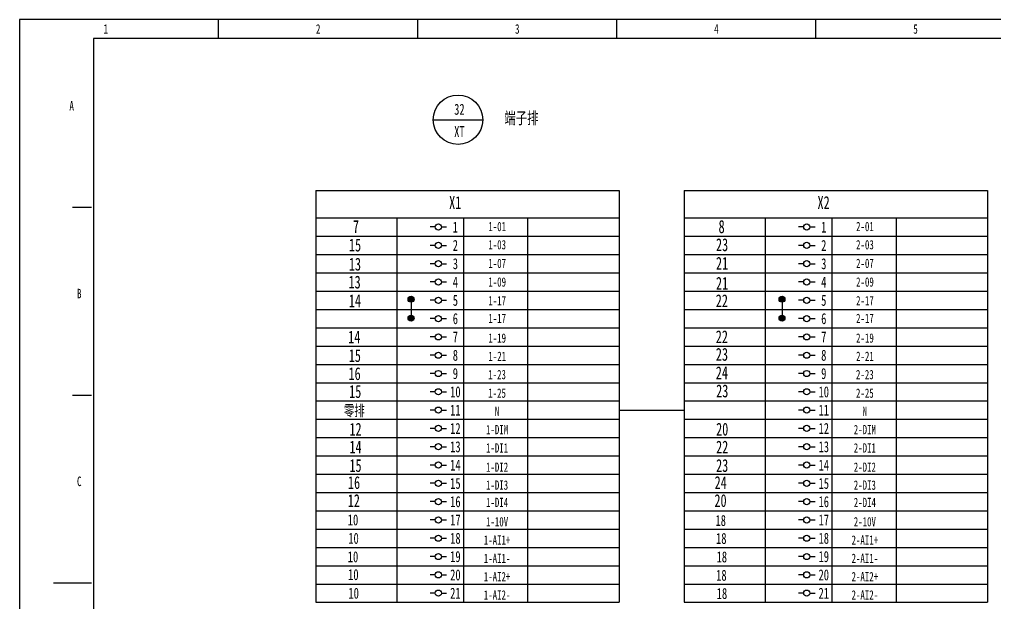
# Model space of a CAD drawing. Header units: millimetres. Extents: x 401220 to 2750366, y -101310 to 943175.
# Drawn here: x 1248910 to 1286801, y 463988 to 486641 of the extents above; entities that cross this region are included whole.
import ezdxf
from ezdxf.enums import TextEntityAlignment as Align

# ---------------------------------------------------------------- set-up
doc = ezdxf.new("R2010")
doc.units = ezdxf.units.MM
doc.styles.add('IDQSTYLE', font='NSimSun.ttf', dxfattribs={"width": 0.7})

msp = doc.modelspace()

# ---------------------------------------------------------------- hatches: boundary and pattern name
h = msp.add_hatch(color=256)
h.dxf.hatch_style = 1
h.paths.add_polyline_path([(1264241.59733, 475770.69285, 1), (1264010.63049, 475770.69285, 1)])
h = msp.add_hatch(color=256)
h.dxf.hatch_style = 1
h.paths.add_polyline_path([(1278658.59017, 475770.69285, 1), (1278427.62332, 475770.69285, 1)])
h = msp.add_hatch(color=256)
h.dxf.hatch_style = 1
h.paths.add_polyline_path([(1264241.59733, 475035.66863, 1), (1264010.63049, 475035.66863, 1)])
h = msp.add_hatch(color=256)
h.dxf.hatch_style = 1
h.paths.add_polyline_path([(1278658.59017, 475035.66863, 1), (1278427.62332, 475035.66863, 1)])

# ---------------------------------------------------------------- linework, layer by layer
at = {"ltscale": 4}
for p, q in [((1256647.96079, 485903.84016), (1256647.96079, 486640.82047)), ((1264386.2541, 485903.84016), (1264386.2541, 486640.82047)), ((1272124.5474, 485903.84016), (1272124.5474, 486640.82047)), ((1279862.8407, 485903.84016), (1279862.8407, 486640.82047)), ((1250973.21237, 479344.71536), (1251710.19269, 479344.71536)), ((1265069.58035, 478579.48814), (1264869.6474, 478579.48814)), ((1265309.49989, 478579.48814), (1265509.43283, 478579.48814)), ((1279386.60671, 478579.48814), (1279186.67376, 478579.48814)), ((1279626.52625, 478579.48814), (1279826.4592, 478579.48814)), ((1265069.58035, 477863.91843), (1264869.6474, 477863.91843)), ((1265309.49989, 477863.91843), (1265509.43283, 477863.91843)), ((1279386.60671, 477863.91843), (1279186.67376, 477863.91843)), ((1279626.52625, 477863.91843), (1279826.4592, 477863.91843)), ((1265069.58033, 477152.44493), (1264869.64738, 477152.44493)), ((1265309.49987, 477152.44493), (1265509.43282, 477152.44493)), ((1279386.60669, 477152.44493), (1279186.67374, 477152.44493)), ((1279626.52623, 477152.44493), (1279826.45918, 477152.44493)), ((1265069.58035, 476441.27546), (1264869.6474, 476441.27546)), ((1265309.49989, 476441.27546), (1265509.43283, 476441.27546)), ((1279386.60671, 476441.27546), (1279186.67376, 476441.27546)), ((1279626.52625, 476441.27546), (1279826.4592, 476441.27546)), ((1265069.58031, 475730.106), (1264869.64736, 475730.106)), ((1265309.49985, 475730.106), (1265509.4328, 475730.106)), ((1279386.60667, 475730.106), (1279186.67372, 475730.106)), ((1279626.52621, 475730.106), (1279826.45916, 475730.106)), ((1265069.58042, 475019.24058), (1264869.64747, 475019.24058)), ((1265309.49996, 475019.24058), (1265509.43291, 475019.24058)), ((1279386.60678, 475019.24058), (1279186.67383, 475019.24058)), ((1279626.52632, 475019.24058), (1279826.45927, 475019.24058)), ((1265069.58044, 474308.07112), (1264869.64749, 474308.07112)), ((1265309.49998, 474308.07112), (1265509.43293, 474308.07112)), ((1279386.6068, 474308.07112), (1279186.67385, 474308.07112)), ((1279626.52634, 474308.07112), (1279826.45929, 474308.07112)), ((1265069.58042, 473596.59761), (1264869.64747, 473596.59761)), ((1265309.49996, 473596.59761), (1265509.43291, 473596.59761)), ((1279386.60678, 473596.59761), (1279186.67383, 473596.59761)), ((1279626.52632, 473596.59761), (1279826.45927, 473596.59761)), ((1265069.58044, 472885.42815), (1264869.64749, 472885.42815)), ((1265309.49998, 472885.42815), (1265509.43293, 472885.42815)), ((1279386.6068, 472885.42815), (1279186.67385, 472885.42815)), ((1279626.52634, 472885.42815), (1279826.45929, 472885.42815)), ((1265069.5804, 472174.25869), (1264869.64745, 472174.25869)), ((1265309.49994, 472174.25869), (1265509.43289, 472174.25869)), ((1279386.60676, 472174.25869), (1279186.67381, 472174.25869)), ((1279626.5263, 472174.25869), (1279826.45925, 472174.25869)), ((1250973.21237, 472048.61025), (1251710.19269, 472048.61025)), ((1265069.58033, 471463.39327), (1264869.64738, 471463.39327)), ((1265309.49987, 471463.39327), (1265509.43282, 471463.39327)), ((1279386.60669, 471463.39327), (1279186.67374, 471463.39327)), ((1279626.52623, 471463.39327), (1279826.45918, 471463.39327)), ((1265069.58035, 470752.2238), (1264869.6474, 470752.2238)), ((1265309.49989, 470752.2238), (1265509.43283, 470752.2238)), ((1279386.60671, 470752.2238), (1279186.67376, 470752.2238)), ((1279626.52625, 470752.2238), (1279826.4592, 470752.2238)), ((1265069.58033, 470040.7503), (1264869.64738, 470040.7503)), ((1265309.49987, 470040.7503), (1265509.43282, 470040.7503)), ((1279386.60669, 470040.7503), (1279186.67374, 470040.7503)), ((1279626.52623, 470040.7503), (1279826.45918, 470040.7503)), ((1265069.58035, 469329.58084), (1264869.6474, 469329.58084)), ((1265309.49989, 469329.58084), (1265509.43283, 469329.58084)), ((1279386.60671, 469329.58084), (1279186.67376, 469329.58084)), ((1279626.52625, 469329.58084), (1279826.4592, 469329.58084)), ((1265069.58031, 468618.41137), (1264869.64736, 468618.41137)), ((1265309.49985, 468618.41137), (1265509.4328, 468618.41137)), ((1279386.60667, 468618.41137), (1279186.67372, 468618.41137)), ((1279626.52621, 468618.41137), (1279826.45916, 468618.41137)), ((1265069.58033, 467907.24191), (1264869.64738, 467907.24191)), ((1265309.49987, 467907.24191), (1265509.43282, 467907.24191)), ((1279386.60669, 467907.24191), (1279186.67374, 467907.24191)), ((1279626.52623, 467907.24191), (1279826.45918, 467907.24191)), ((1265069.58035, 467196.07245), (1264869.6474, 467196.07245)), ((1265309.49989, 467196.07245), (1265509.43283, 467196.07245)), ((1279386.60671, 467196.07245), (1279186.67376, 467196.07245)), ((1279626.52625, 467196.07245), (1279826.4592, 467196.07245)), ((1265069.58037, 466484.90299), (1264869.64742, 466484.90299)), ((1265309.4999, 466484.90299), (1265509.43285, 466484.90299)), ((1279386.60673, 466484.90299), (1279186.67378, 466484.90299)), ((1279626.52627, 466484.90299), (1279826.45921, 466484.90299)), ((1265069.58038, 465773.73352), (1264869.64743, 465773.73352)), ((1265309.49992, 465773.73352), (1265509.43287, 465773.73352)), ((1279386.60675, 465773.73352), (1279186.6738, 465773.73352)), ((1279626.52628, 465773.73352), (1279826.45923, 465773.73352)), ((1265069.5804, 465062.56406), (1264869.64745, 465062.56406)), ((1265309.49994, 465062.56406), (1265509.43289, 465062.56406)), ((1279386.60676, 465062.56406), (1279186.67381, 465062.56406)), ((1279626.5263, 465062.56406), (1279826.45925, 465062.56406)), ((1250236.23206, 464752.50513), (1251710.19269, 464752.50513)), ((1265069.58042, 464351.3946), (1264869.64747, 464351.3946)), ((1265309.49996, 464351.3946), (1265509.43291, 464351.3946)), ((1279386.60678, 464351.3946), (1279186.67383, 464351.3946)), ((1279626.52632, 464351.3946), (1279826.45927, 464351.3946))]:
    msp.add_line(p, q, dxfattribs=at)
for p, q in [((1264990.38759, 482745.25568), (1266912.84252, 482745.25568)), ((1260427.50175, 479995.86523), (1260427.50178, 478929.11103)), ((1260427.50175, 479995.86523), (1272213.98277, 479995.86523)), ((1272213.98277, 479995.86523), (1272213.9828, 478929.11103)), ((1274744.52811, 479995.86523), (1274744.52814, 478929.11103)), ((1274744.52811, 479995.86523), (1286531.00913, 479995.86523)), ((1286531.00913, 479995.86523), (1286531.00916, 478929.11103)), ((1260427.50174, 478929.11103), (1260427.50176, 478217.94157)), ((1260427.50174, 478929.11103), (1260427.50176, 478217.94157)), ((1260427.50174, 478929.11103), (1271806.21315, 478929.11103)), ((1260427.50178, 478929.11103), (1271806.21318, 478929.11103)), ((1260835.27136, 478929.11103), (1272213.98276, 478929.11103)), ((1260835.2714, 478929.11103), (1272213.9828, 478929.11103)), ((1263573.59993, 478929.11103), (1263573.59995, 478217.94157)), ((1266169.04233, 478929.11103), (1266169.04235, 478217.94157)), ((1268658.13545, 478929.11103), (1268658.13547, 478217.94157)), ((1272213.98276, 478929.11103), (1272213.98278, 478217.94157)), ((1272213.98276, 478929.11103), (1272213.98278, 478217.94157)), ((1274744.5281, 478929.11103), (1274744.52812, 478217.94157)), ((1274744.5281, 478929.11103), (1274744.52812, 478217.94157)), ((1274744.5281, 478929.11103), (1286123.23951, 478929.11103)), ((1274744.52814, 478929.11103), (1286123.23954, 478929.11103)), ((1275152.29772, 478929.11103), (1286531.00912, 478929.11103)), ((1275152.29776, 478929.11103), (1286531.00916, 478929.11103)), ((1277890.62629, 478929.11103), (1277890.62631, 478217.94157)), ((1280486.06869, 478929.11103), (1280486.06871, 478217.94157)), ((1282975.16181, 478929.11103), (1282975.16183, 478217.94157)), ((1286531.00912, 478929.11103), (1286531.00914, 478217.94157)), ((1286531.00912, 478929.11103), (1286531.00914, 478217.94157)), ((1260427.50176, 478217.94157), (1260427.50178, 477506.77211)), ((1260427.50176, 478217.94157), (1260427.50178, 477506.77211)), ((1260427.50176, 478217.94157), (1271806.21316, 478217.94157)), ((1260835.27138, 478217.94157), (1272213.98278, 478217.94157)), ((1263573.59995, 478217.94157), (1263573.59997, 477506.77211)), ((1266169.04235, 478217.94157), (1266169.04237, 477506.77211)), ((1268658.13547, 478217.94157), (1268658.13549, 477506.77211)), ((1272213.98278, 478217.94157), (1272213.9828, 477506.77211)), ((1272213.98278, 478217.94157), (1272213.9828, 477506.77211)), ((1274744.52812, 478217.94157), (1274744.52814, 477506.77211)), ((1274744.52812, 478217.94157), (1274744.52814, 477506.77211)), ((1274744.52812, 478217.94157), (1286123.23953, 478217.94157)), ((1275152.29774, 478217.94157), (1286531.00914, 478217.94157)), ((1277890.62631, 478217.94157), (1277890.62633, 477506.77211)), ((1280486.06871, 478217.94157), (1280486.06873, 477506.77211)), ((1282975.16183, 478217.94157), (1282975.16185, 477506.77211)), ((1286531.00914, 478217.94157), (1286531.00916, 477506.77211)), ((1286531.00914, 478217.94157), (1286531.00916, 477506.77211)), ((1260427.50178, 477506.77211), (1260427.5018, 476795.60265)), ((1260427.50178, 477506.77211), (1260427.5018, 476795.60265)), ((1260427.50178, 477506.77211), (1271806.21318, 477506.77211)), ((1260835.2714, 477506.77211), (1272213.9828, 477506.77211)), ((1263573.59997, 477506.77211), (1263573.59999, 476795.60265)), ((1266169.04237, 477506.77211), (1266169.04239, 476795.60265)), ((1268658.13549, 477506.77211), (1268658.13551, 476795.60265)), ((1272213.9828, 477506.77211), (1272213.98282, 476795.60265)), ((1272213.9828, 477506.77211), (1272213.98282, 476795.60265)), ((1274744.52814, 477506.77211), (1274744.52816, 476795.60265)), ((1274744.52814, 477506.77211), (1274744.52816, 476795.60265)), ((1274744.52814, 477506.77211), (1286123.23954, 477506.77211)), ((1275152.29776, 477506.77211), (1286531.00916, 477506.77211)), ((1277890.62633, 477506.77211), (1277890.62635, 476795.60265)), ((1280486.06873, 477506.77211), (1280486.06875, 476795.60265)), ((1282975.16185, 477506.77211), (1282975.16187, 476795.60265)), ((1286531.00916, 477506.77211), (1286531.00918, 476795.60265)), ((1286531.00916, 477506.77211), (1286531.00918, 476795.60265)), ((1260427.5018, 476795.60265), (1260427.50182, 476084.43318)), ((1260427.5018, 476795.60265), (1260427.50182, 476084.43318)), ((1260427.5018, 476795.60265), (1271806.2132, 476795.60265)), ((1260835.27141, 476795.60265), (1272213.98282, 476795.60265)), ((1263573.59999, 476795.60265), (1263573.60001, 476084.43318)), ((1266169.04239, 476795.60265), (1266169.0424, 476084.43318)), ((1268658.13551, 476795.60265), (1268658.13552, 476084.43318)), ((1272213.98282, 476795.60265), (1272213.98284, 476084.43318)), ((1272213.98282, 476795.60265), (1272213.98284, 476084.43318)), ((1274744.52816, 476795.60265), (1274744.52818, 476084.43318)), ((1274744.52816, 476795.60265), (1274744.52818, 476084.43318)), ((1274744.52816, 476795.60265), (1286123.23956, 476795.60265)), ((1275152.29778, 476795.60265), (1286531.00918, 476795.60265)), ((1277890.62635, 476795.60265), (1277890.62637, 476084.43318)), ((1280486.06875, 476795.60265), (1280486.06877, 476084.43318)), ((1282975.16187, 476795.60265), (1282975.16189, 476084.43318)), ((1286531.00918, 476795.60265), (1286531.0092, 476084.43318)), ((1286531.00918, 476795.60265), (1286531.0092, 476084.43318)), ((1260427.50182, 476084.43318), (1260427.50184, 475373.26372)), ((1260427.50182, 476084.43318), (1260427.50184, 475373.26372)), ((1260427.50182, 476084.43318), (1271806.21322, 476084.43318)), ((1260835.27143, 476084.43318), (1272213.98284, 476084.43318)), ((1263573.60001, 476084.43318), (1263573.60003, 475373.26372)), ((1266169.0424, 476084.43318), (1266169.04242, 475373.26372)), ((1268658.13552, 476084.43318), (1268658.13554, 475373.26372)), ((1272213.98284, 476084.43318), (1272213.98286, 475373.26372)), ((1272213.98284, 476084.43318), (1272213.98286, 475373.26372)), ((1274744.52818, 476084.43318), (1274744.5282, 475373.26372)), ((1274744.52818, 476084.43318), (1274744.5282, 475373.26372)), ((1274744.52818, 476084.43318), (1286123.23958, 476084.43318)), ((1275152.29779, 476084.43318), (1286531.0092, 476084.43318)), ((1277890.62637, 476084.43318), (1277890.62639, 475373.26372)), ((1280486.06877, 476084.43318), (1280486.06878, 475373.26372)), ((1282975.16189, 476084.43318), (1282975.1619, 475373.26372)), ((1286531.0092, 476084.43318), (1286531.00922, 475373.26372)), ((1286531.0092, 476084.43318), (1286531.00922, 475373.26372)), ((1264126.11391, 475770.69285), (1264126.11391, 475035.66863)), ((1278543.10674, 475770.69285), (1278543.10674, 475035.66863)), ((1260427.50184, 475373.26372), (1271806.21324, 475373.26372)), ((1260427.50184, 475373.26372), (1260427.50186, 474662.09426)), ((1260427.50184, 475373.26372), (1260427.50186, 474662.09426)), ((1260427.50184, 475373.26372), (1271806.21324, 475373.26372)), ((1260427.50187, 475373.26372), (1271806.21328, 475373.26372)), ((1260835.27145, 475373.26372), (1272213.98286, 475373.26372)), ((1260835.27145, 475373.26372), (1272213.98286, 475373.26372)), ((1260835.27149, 475373.26372), (1272213.9829, 475373.26372)), ((1263573.60003, 475373.26372), (1263573.60005, 474662.09426)), ((1266169.04242, 475373.26372), (1266169.04244, 474662.09426)), ((1268658.13554, 475373.26372), (1268658.13556, 474662.09426)), ((1272213.98286, 475373.26372), (1272213.98288, 474662.09426)), ((1272213.98286, 475373.26372), (1272213.98288, 474662.09426)), ((1274744.5282, 475373.26372), (1286123.2396, 475373.26372)), ((1274744.5282, 475373.26372), (1274744.52822, 474662.09426)), ((1274744.5282, 475373.26372), (1274744.52822, 474662.09426)), ((1274744.5282, 475373.26372), (1286123.2396, 475373.26372)), ((1274744.52824, 475373.26372), (1286123.23964, 475373.26372)), ((1275152.29781, 475373.26372), (1286531.00922, 475373.26372)), ((1275152.29781, 475373.26372), (1286531.00922, 475373.26372)), ((1275152.29785, 475373.26372), (1286531.00926, 475373.26372)), ((1277890.62639, 475373.26372), (1277890.62641, 474662.09426)), ((1280486.06878, 475373.26372), (1280486.0688, 474662.09426)), ((1282975.1619, 475373.26372), (1282975.16192, 474662.09426)), ((1286531.00922, 475373.26372), (1286531.00924, 474662.09426)), ((1286531.00922, 475373.26372), (1286531.00924, 474662.09426)), ((1260427.50186, 474662.09426), (1260427.50187, 473950.9248)), ((1260427.50186, 474662.09426), (1260427.50187, 473950.9248)), ((1260427.50186, 474662.09426), (1271806.21326, 474662.09426)), ((1260835.27147, 474662.09426), (1272213.98288, 474662.09426)), ((1263573.60005, 474662.09426), (1263573.60007, 473950.9248)), ((1266169.04244, 474662.09426), (1266169.04246, 473950.9248)), ((1268658.13556, 474662.09426), (1268658.13558, 473950.9248)), ((1272213.98288, 474662.09426), (1272213.9829, 473950.9248)), ((1272213.98288, 474662.09426), (1272213.9829, 473950.9248)), ((1274744.52822, 474662.09426), (1274744.52824, 473950.9248)), ((1274744.52822, 474662.09426), (1274744.52824, 473950.9248)), ((1274744.52822, 474662.09426), (1286123.23962, 474662.09426)), ((1275152.29783, 474662.09426), (1286531.00924, 474662.09426)), ((1277890.62641, 474662.09426), (1277890.62643, 473950.9248)), ((1280486.0688, 474662.09426), (1280486.06882, 473950.9248)), ((1282975.16192, 474662.09426), (1282975.16194, 473950.9248)), ((1286531.00924, 474662.09426), (1286531.00926, 473950.9248)), ((1286531.00924, 474662.09426), (1286531.00926, 473950.9248)), ((1260427.50187, 473950.9248), (1260427.50189, 473239.75533)), ((1260427.50187, 473950.9248), (1260427.50189, 473239.75533)), ((1260427.50187, 473950.9248), (1271806.21328, 473950.9248)), ((1260835.27149, 473950.9248), (1272213.9829, 473950.9248)), ((1263573.60007, 473950.9248), (1263573.60009, 473239.75533)), ((1266169.04246, 473950.9248), (1266169.04248, 473239.75533)), ((1268658.13558, 473950.9248), (1268658.1356, 473239.75533)), ((1272213.9829, 473950.9248), (1272213.98291, 473239.75533)), ((1272213.9829, 473950.9248), (1272213.98291, 473239.75533)), ((1274744.52824, 473950.9248), (1274744.52825, 473239.75533)), ((1274744.52824, 473950.9248), (1274744.52825, 473239.75533)), ((1274744.52824, 473950.9248), (1286123.23964, 473950.9248)), ((1275152.29785, 473950.9248), (1286531.00926, 473950.9248)), ((1277890.62643, 473950.9248), (1277890.62645, 473239.75533)), ((1280486.06882, 473950.9248), (1280486.06884, 473239.75533)), ((1282975.16194, 473950.9248), (1282975.16196, 473239.75533)), ((1286531.00926, 473950.9248), (1286531.00928, 473239.75533)), ((1286531.00926, 473950.9248), (1286531.00928, 473239.75533)), ((1260427.50189, 473239.75533), (1260427.50191, 472528.58587)), ((1260427.50189, 473239.75533), (1260427.50191, 472528.58587)), ((1260427.50189, 473239.75533), (1271806.2133, 473239.75533)), ((1260835.27151, 473239.75533), (1272213.98291, 473239.75533)), ((1263573.60009, 473239.75533), (1263573.60011, 472528.58587)), ((1266169.04248, 473239.75533), (1266169.0425, 472528.58587)), ((1268658.1356, 473239.75533), (1268658.13562, 472528.58587)), ((1272213.98291, 473239.75533), (1272213.98293, 472528.58587)), ((1272213.98291, 473239.75533), (1272213.98293, 472528.58587)), ((1274744.52825, 473239.75533), (1274744.52827, 472528.58587)), ((1274744.52825, 473239.75533), (1274744.52827, 472528.58587)), ((1274744.52825, 473239.75533), (1286123.23966, 473239.75533)), ((1275152.29787, 473239.75533), (1286531.00928, 473239.75533)), ((1277890.62645, 473239.75533), (1277890.62647, 472528.58587)), ((1280486.06884, 473239.75533), (1280486.06886, 472528.58587)), ((1282975.16196, 473239.75533), (1282975.16198, 472528.58587)), ((1286531.00928, 473239.75533), (1286531.00929, 472528.58587)), ((1286531.00928, 473239.75533), (1286531.00929, 472528.58587)), ((1260427.50191, 472528.58587), (1260427.50193, 471817.41641)), ((1260427.50191, 472528.58587), (1260427.50193, 471817.41641)), ((1260427.50191, 472528.58587), (1271806.21332, 472528.58587)), ((1260835.27153, 472528.58587), (1272213.98293, 472528.58587)), ((1263573.60011, 472528.58587), (1263573.60012, 471817.41641)), ((1266169.0425, 472528.58587), (1266169.04252, 471817.41641)), ((1268658.13562, 472528.58587), (1268658.13564, 471817.41641)), ((1272213.98293, 472528.58587), (1272213.98295, 471817.41641)), ((1272213.98293, 472528.58587), (1272213.98295, 471817.41641)), ((1274744.52827, 472528.58587), (1274744.52829, 471817.41641)), ((1274744.52827, 472528.58587), (1274744.52829, 471817.41641)), ((1274744.52827, 472528.58587), (1286123.23968, 472528.58587)), ((1275152.29789, 472528.58587), (1286531.00929, 472528.58587)), ((1277890.62647, 472528.58587), (1277890.62649, 471817.41641)), ((1280486.06886, 472528.58587), (1280486.06888, 471817.41641)), ((1282975.16198, 472528.58587), (1282975.162, 471817.41641)), ((1286531.00929, 472528.58587), (1286531.00931, 471817.41641)), ((1286531.00929, 472528.58587), (1286531.00931, 471817.41641)), ((1260427.50174, 471817.41641), (1260427.50176, 471106.24694)), ((1260427.50174, 471817.41641), (1260427.50176, 471106.24694)), ((1260427.50174, 471817.41641), (1271806.21315, 471817.41641)), ((1260427.50178, 471817.41641), (1271806.21318, 471817.41641)), ((1260427.50193, 471817.41641), (1271806.21334, 471817.41641)), ((1260835.27136, 471817.41641), (1272213.98276, 471817.41641)), ((1260835.2714, 471817.41641), (1272213.9828, 471817.41641)), ((1260835.27155, 471817.41641), (1272213.98295, 471817.41641)), ((1263573.59993, 471817.41641), (1263573.59995, 471106.24694)), ((1266169.04233, 471817.41641), (1266169.04235, 471106.24694)), ((1268658.13545, 471817.41641), (1268658.13547, 471106.24694)), ((1272213.98276, 471817.41641), (1272213.98278, 471106.24694)), ((1272213.98276, 471817.41641), (1272213.98278, 471106.24694)), ((1274744.5281, 471817.41641), (1274744.52812, 471106.24694)), ((1274744.5281, 471817.41641), (1274744.52812, 471106.24694)), ((1274744.5281, 471817.41641), (1286123.23951, 471817.41641)), ((1274744.52814, 471817.41641), (1286123.23954, 471817.41641)), ((1274744.52829, 471817.41641), (1286123.2397, 471817.41641)), ((1275152.29772, 471817.41641), (1286531.00912, 471817.41641)), ((1275152.29776, 471817.41641), (1286531.00916, 471817.41641)), ((1275152.29791, 471817.41641), (1286531.00931, 471817.41641)), ((1277890.62629, 471817.41641), (1277890.62631, 471106.24694)), ((1280486.06869, 471817.41641), (1280486.06871, 471106.24694)), ((1282975.16181, 471817.41641), (1282975.16183, 471106.24694)), ((1286531.00912, 471817.41641), (1286531.00914, 471106.24694)), ((1286531.00912, 471817.41641), (1286531.00914, 471106.24694)), ((1272213.98277, 471461.83168), (1274744.52811, 471461.83168)), ((1260427.50176, 471106.24694), (1260427.50178, 470395.07748)), ((1260427.50176, 471106.24694), (1260427.50178, 470395.07748)), ((1260427.50176, 471106.24694), (1271806.21316, 471106.24694)), ((1260835.27138, 471106.24694), (1272213.98278, 471106.24694)), ((1263573.59995, 471106.24694), (1263573.59997, 470395.07748)), ((1266169.04235, 471106.24694), (1266169.04237, 470395.07748)), ((1268658.13547, 471106.24694), (1268658.13549, 470395.07748)), ((1272213.98278, 471106.24694), (1272213.9828, 470395.07748)), ((1272213.98278, 471106.24694), (1272213.9828, 470395.07748)), ((1274744.52812, 471106.24694), (1274744.52814, 470395.07748)), ((1274744.52812, 471106.24694), (1274744.52814, 470395.07748)), ((1274744.52812, 471106.24694), (1286123.23953, 471106.24694)), ((1275152.29774, 471106.24694), (1286531.00914, 471106.24694)), ((1277890.62631, 471106.24694), (1277890.62633, 470395.07748)), ((1280486.06871, 471106.24694), (1280486.06873, 470395.07748)), ((1282975.16183, 471106.24694), (1282975.16185, 470395.07748)), ((1286531.00914, 471106.24694), (1286531.00916, 470395.07748)), ((1286531.00914, 471106.24694), (1286531.00916, 470395.07748)), ((1260427.50178, 470395.07748), (1260427.5018, 469683.90802)), ((1260427.50178, 470395.07748), (1260427.5018, 469683.90802)), ((1260427.50178, 470395.07748), (1271806.21318, 470395.07748)), ((1260835.2714, 470395.07748), (1272213.9828, 470395.07748)), ((1263573.59997, 470395.07748), (1263573.59999, 469683.90802)), ((1266169.04237, 470395.07748), (1266169.04239, 469683.90802)), ((1268658.13549, 470395.07748), (1268658.13551, 469683.90802)), ((1272213.9828, 470395.07748), (1272213.98282, 469683.90802)), ((1272213.9828, 470395.07748), (1272213.98282, 469683.90802)), ((1274744.52814, 470395.07748), (1274744.52816, 469683.90802)), ((1274744.52814, 470395.07748), (1274744.52816, 469683.90802)), ((1274744.52814, 470395.07748), (1286123.23954, 470395.07748)), ((1275152.29776, 470395.07748), (1286531.00916, 470395.07748)), ((1277890.62633, 470395.07748), (1277890.62635, 469683.90802)), ((1280486.06873, 470395.07748), (1280486.06875, 469683.90802)), ((1282975.16185, 470395.07748), (1282975.16187, 469683.90802)), ((1286531.00916, 470395.07748), (1286531.00918, 469683.90802)), ((1286531.00916, 470395.07748), (1286531.00918, 469683.90802)), ((1260427.5018, 469683.90802), (1260427.50182, 468972.73856)), ((1260427.5018, 469683.90802), (1260427.50182, 468972.73856)), ((1260427.5018, 469683.90802), (1271806.2132, 469683.90802)), ((1260835.27141, 469683.90802), (1272213.98282, 469683.90802)), ((1263573.59999, 469683.90802), (1263573.60001, 468972.73856)), ((1266169.04239, 469683.90802), (1266169.0424, 468972.73856)), ((1268658.13551, 469683.90802), (1268658.13552, 468972.73856)), ((1272213.98282, 469683.90802), (1272213.98284, 468972.73856)), ((1272213.98282, 469683.90802), (1272213.98284, 468972.73856)), ((1274744.52816, 469683.90802), (1274744.52818, 468972.73856)), ((1274744.52816, 469683.90802), (1274744.52818, 468972.73856)), ((1274744.52816, 469683.90802), (1286123.23956, 469683.90802)), ((1275152.29778, 469683.90802), (1286531.00918, 469683.90802)), ((1277890.62635, 469683.90802), (1277890.62637, 468972.73856)), ((1280486.06875, 469683.90802), (1280486.06877, 468972.73856)), ((1282975.16187, 469683.90802), (1282975.16189, 468972.73856)), ((1286531.00918, 469683.90802), (1286531.0092, 468972.73856)), ((1286531.00918, 469683.90802), (1286531.0092, 468972.73856)), ((1260427.50182, 468972.73856), (1260427.50184, 468261.56909)), ((1260427.50182, 468972.73856), (1260427.50184, 468261.56909)), ((1260427.50182, 468972.73856), (1271806.21322, 468972.73856)), ((1260835.27143, 468972.73856), (1272213.98284, 468972.73856)), ((1263573.60001, 468972.73856), (1263573.60003, 468261.56909)), ((1266169.0424, 468972.73856), (1266169.04242, 468261.56909)), ((1268658.13552, 468972.73856), (1268658.13554, 468261.56909)), ((1272213.98284, 468972.73856), (1272213.98286, 468261.56909)), ((1272213.98284, 468972.73856), (1272213.98286, 468261.56909)), ((1274744.52818, 468972.73856), (1274744.5282, 468261.56909)), ((1274744.52818, 468972.73856), (1274744.5282, 468261.56909)), ((1274744.52818, 468972.73856), (1286123.23958, 468972.73856)), ((1275152.29779, 468972.73856), (1286531.0092, 468972.73856)), ((1277890.62637, 468972.73856), (1277890.62639, 468261.56909)), ((1280486.06877, 468972.73856), (1280486.06878, 468261.56909)), ((1282975.16189, 468972.73856), (1282975.1619, 468261.56909)), ((1286531.0092, 468972.73856), (1286531.00922, 468261.56909)), ((1286531.0092, 468972.73856), (1286531.00922, 468261.56909)), ((1260427.50184, 468261.56909), (1260427.50186, 467550.39963)), ((1260427.50184, 468261.56909), (1260427.50186, 467550.39963)), ((1260427.50184, 468261.56909), (1271806.21324, 468261.56909)), ((1260835.27145, 468261.56909), (1272213.98286, 468261.56909)), ((1263573.60003, 468261.56909), (1263573.60005, 467550.39963)), ((1266169.04242, 468261.56909), (1266169.04244, 467550.39963)), ((1268658.13554, 468261.56909), (1268658.13556, 467550.39963)), ((1272213.98286, 468261.56909), (1272213.98288, 467550.39963)), ((1272213.98286, 468261.56909), (1272213.98288, 467550.39963)), ((1274744.5282, 468261.56909), (1274744.52822, 467550.39963)), ((1274744.5282, 468261.56909), (1274744.52822, 467550.39963)), ((1274744.5282, 468261.56909), (1286123.2396, 468261.56909)), ((1275152.29781, 468261.56909), (1286531.00922, 468261.56909)), ((1277890.62639, 468261.56909), (1277890.62641, 467550.39963)), ((1280486.06878, 468261.56909), (1280486.0688, 467550.39963)), ((1282975.1619, 468261.56909), (1282975.16192, 467550.39963)), ((1286531.00922, 468261.56909), (1286531.00924, 467550.39963)), ((1286531.00922, 468261.56909), (1286531.00924, 467550.39963)), ((1260427.50186, 467550.39963), (1260427.50187, 466839.23017)), ((1260427.50186, 467550.39963), (1260427.50187, 466839.23017)), ((1260427.50186, 467550.39963), (1271806.21326, 467550.39963)), ((1260835.27147, 467550.39963), (1272213.98288, 467550.39963)), ((1263573.60005, 467550.39963), (1263573.60007, 466839.23017)), ((1266169.04244, 467550.39963), (1266169.04246, 466839.23017)), ((1268658.13556, 467550.39963), (1268658.13558, 466839.23017)), ((1272213.98288, 467550.39963), (1272213.9829, 466839.23017)), ((1272213.98288, 467550.39963), (1272213.9829, 466839.23017)), ((1274744.52822, 467550.39963), (1274744.52824, 466839.23017)), ((1274744.52822, 467550.39963), (1274744.52824, 466839.23017)), ((1274744.52822, 467550.39963), (1286123.23962, 467550.39963)), ((1275152.29783, 467550.39963), (1286531.00924, 467550.39963)), ((1277890.62641, 467550.39963), (1277890.62643, 466839.23017)), ((1280486.0688, 467550.39963), (1280486.06882, 466839.23017)), ((1282975.16192, 467550.39963), (1282975.16194, 466839.23017)), ((1286531.00924, 467550.39963), (1286531.00926, 466839.23017)), ((1286531.00924, 467550.39963), (1286531.00926, 466839.23017)), ((1260427.50187, 466839.23017), (1260427.50189, 466128.06071)), ((1260427.50187, 466839.23017), (1260427.50189, 466128.06071)), ((1260427.50187, 466839.23017), (1271806.21328, 466839.23017)), ((1260835.27149, 466839.23017), (1272213.9829, 466839.23017)), ((1263573.60007, 466839.23017), (1263573.60009, 466128.06071)), ((1266169.04246, 466839.23017), (1266169.04248, 466128.06071)), ((1268658.13558, 466839.23017), (1268658.1356, 466128.06071)), ((1272213.9829, 466839.23017), (1272213.98291, 466128.06071)), ((1272213.9829, 466839.23017), (1272213.98291, 466128.06071)), ((1274744.52824, 466839.23017), (1274744.52825, 466128.06071)), ((1274744.52824, 466839.23017), (1274744.52825, 466128.06071)), ((1274744.52824, 466839.23017), (1286123.23964, 466839.23017)), ((1275152.29785, 466839.23017), (1286531.00926, 466839.23017)), ((1277890.62643, 466839.23017), (1277890.62645, 466128.06071)), ((1280486.06882, 466839.23017), (1280486.06884, 466128.06071)), ((1282975.16194, 466839.23017), (1282975.16196, 466128.06071)), ((1286531.00926, 466839.23017), (1286531.00928, 466128.06071)), ((1286531.00926, 466839.23017), (1286531.00928, 466128.06071)), ((1260427.50189, 466128.06071), (1260427.50191, 465416.89124)), ((1260427.50189, 466128.06071), (1260427.50191, 465416.89124)), ((1260427.50189, 466128.06071), (1271806.2133, 466128.06071)), ((1260835.27151, 466128.06071), (1272213.98291, 466128.06071)), ((1263573.60009, 466128.06071), (1263573.60011, 465416.89124)), ((1266169.04248, 466128.06071), (1266169.0425, 465416.89124)), ((1268658.1356, 466128.06071), (1268658.13562, 465416.89124)), ((1272213.98291, 466128.06071), (1272213.98293, 465416.89124)), ((1272213.98291, 466128.06071), (1272213.98293, 465416.89124)), ((1274744.52825, 466128.06071), (1274744.52827, 465416.89124)), ((1274744.52825, 466128.06071), (1274744.52827, 465416.89124)), ((1274744.52825, 466128.06071), (1286123.23966, 466128.06071)), ((1275152.29787, 466128.06071), (1286531.00928, 466128.06071)), ((1277890.62645, 466128.06071), (1277890.62647, 465416.89124)), ((1280486.06884, 466128.06071), (1280486.06886, 465416.89124)), ((1282975.16196, 466128.06071), (1282975.16198, 465416.89124)), ((1286531.00928, 466128.06071), (1286531.00929, 465416.89124)), ((1286531.00928, 466128.06071), (1286531.00929, 465416.89124)), ((1260427.50191, 465416.89124), (1260427.50193, 464705.72178)), ((1260427.50191, 465416.89124), (1260427.50193, 464705.72178)), ((1260427.50191, 465416.89124), (1271806.21332, 465416.89124)), ((1260835.27153, 465416.89124), (1272213.98293, 465416.89124)), ((1263573.60011, 465416.89124), (1263573.60012, 464705.72178)), ((1266169.0425, 465416.89124), (1266169.04252, 464705.72178)), ((1268658.13562, 465416.89124), (1268658.13564, 464705.72178)), ((1272213.98293, 465416.89124), (1272213.98295, 464705.72178)), ((1272213.98293, 465416.89124), (1272213.98295, 464705.72178)), ((1274744.52827, 465416.89124), (1274744.52829, 464705.72178)), ((1274744.52827, 465416.89124), (1274744.52829, 464705.72178)), ((1274744.52827, 465416.89124), (1286123.23968, 465416.89124)), ((1275152.29789, 465416.89124), (1286531.00929, 465416.89124)), ((1277890.62647, 465416.89124), (1277890.62649, 464705.72178)), ((1280486.06886, 465416.89124), (1280486.06888, 464705.72178)), ((1282975.16198, 465416.89124), (1282975.162, 464705.72178)), ((1286531.00929, 465416.89124), (1286531.00931, 464705.72178)), ((1286531.00929, 465416.89124), (1286531.00931, 464705.72178)), ((1260427.50193, 464705.72178), (1260427.50195, 463994.55232)), ((1260427.50193, 464705.72178), (1260427.50195, 463994.55232)), ((1260427.50193, 464705.72178), (1271806.21334, 464705.72178)), ((1260835.27155, 464705.72178), (1272213.98295, 464705.72178)), ((1263573.60012, 464705.72178), (1263573.60014, 463994.55232)), ((1266169.04252, 464705.72178), (1266169.04254, 463994.55232)), ((1268658.13564, 464705.72178), (1268658.13566, 463994.55232)), ((1272213.98295, 464705.72178), (1272213.98297, 463994.55232)), ((1272213.98295, 464705.72178), (1272213.98297, 463994.55232)), ((1274744.52829, 464705.72178), (1274744.52831, 463994.55232)), ((1274744.52829, 464705.72178), (1274744.52831, 463994.55232)), ((1274744.52829, 464705.72178), (1286123.2397, 464705.72178)), ((1275152.29791, 464705.72178), (1286531.00931, 464705.72178)), ((1277890.62649, 464705.72178), (1277890.6265, 463994.55232)), ((1280486.06888, 464705.72178), (1280486.0689, 463994.55232)), ((1282975.162, 464705.72178), (1282975.16202, 463994.55232)), ((1286531.00931, 464705.72178), (1286531.00933, 463994.55232)), ((1286531.00931, 464705.72178), (1286531.00933, 463994.55232)), ((1260427.50195, 463994.55232), (1271806.21335, 463994.55232)), ((1260427.50206, 463994.55232), (1272213.98308, 463994.55232)), ((1260835.27157, 463994.55232), (1272213.98297, 463994.55232)), ((1274744.52821, 463994.5527), (1286123.23961, 463994.5527)), ((1274744.52831, 463994.5527), (1286531.00933, 463994.5527)), ((1274744.52831, 463994.55232), (1286123.23972, 463994.55232)), ((1274744.52842, 463994.55232), (1286531.00944, 463994.55232)), ((1275152.29782, 463994.5527), (1286531.00923, 463994.5527)), ((1275152.29793, 463994.55232), (1286531.00933, 463994.55232))]:
    msp.add_line(p, q)
for points in [[(1248909.66749, 442864.1898), (1313542.84107, 442864.1898), (1313542.84107, 486640.82047), (1248909.66749, 486640.82047)], [(1251783.89072, 443601.17011), (1312363.67256, 443601.17011), (1312363.67256, 485903.84016), (1251783.89072, 485903.84016)]]:
    msp.add_lwpolyline(points, close=True, dxfattribs=at)
for centre, radius in [((1265951.61506, 482745.25568), 961.22746), ((1264126.11391, 475770.69285), 115.48342), ((1278543.10674, 475770.69285), 115.48342), ((1264126.11391, 475035.66863), 115.48342), ((1278543.10674, 475035.66863), 115.48342)]:
    msp.add_circle(centre, radius)
for centre in [(1265189.54012, 478579.48814), (1279506.56648, 478579.48814), (1265189.54012, 477863.91843), (1279506.56648, 477863.91843), (1265189.5401, 477152.44493), (1279506.56646, 477152.44493), (1265189.54012, 476441.27546), (1279506.56648, 476441.27546), (1265189.54008, 475730.106), (1279506.56644, 475730.106), (1265189.54019, 475019.24058), (1279506.56655, 475019.24058), (1265189.54021, 474308.07112), (1279506.56657, 474308.07112), (1265189.54019, 473596.59761), (1279506.56655, 473596.59761), (1265189.54021, 472885.42815), (1279506.56657, 472885.42815), (1265189.54017, 472174.25869), (1279506.56653, 472174.25869), (1265189.5401, 471463.39327), (1279506.56646, 471463.39327), (1265189.54012, 470752.2238), (1279506.56648, 470752.2238), (1265189.5401, 470040.7503), (1279506.56646, 470040.7503), (1265189.54012, 469329.58084), (1279506.56648, 469329.58084), (1265189.54008, 468618.41137), (1279506.56644, 468618.41137), (1265189.5401, 467907.24191), (1279506.56646, 467907.24191), (1265189.54012, 467196.07245), (1279506.56648, 467196.07245), (1265189.54013, 466484.90299), (1279506.5665, 466484.90299), (1265189.54015, 465773.73352), (1279506.56651, 465773.73352), (1265189.54017, 465062.56406), (1279506.56653, 465062.56406), (1265189.54019, 464351.3946), (1279506.56655, 464351.3946)]:
    msp.add_circle(centre, 119.95977, dxfattribs=at)

# ---------------------------------------------------------------- texts
at = {"style": 'IDQSTYLE', "width": 0.7}
for s, p in [('1', (1252262.92792, 485977.53819)), ('2', (1260517.10745, 485977.53819)), ('3', (1268255.40075, 485977.53819)), ('4', (1275993.69405, 485977.53819)), ('5', (1283731.98735, 485977.53819)), ('A', (1250936.36336, 482992.76792)), ('B', (1251231.15548, 475696.6628)), ('C', (1251231.15548, 468400.55769))]:
    msp.add_text(s, height=369.22714, dxfattribs=at).set_placement(p, align=Align.BOTTOM_CENTER)
for s, height, p in [('32', 425.550404, (1266005.63959, 483152.0879)), ('XT', 425.550404, (1266005.63959, 482288.65516)), ('X1', 497.818624, (1265843.01452, 479528.28424)), ('X2', 497.818624, (1280160.04088, 479528.28424)), ('7', 506.76808, (1261984.63909, 478592.73457)), ('1', 426.70168, (1265849.74211, 478573.5263)), ('1-01', 361.4625, (1267474.2251, 478597.64693)), ('8', 506.76808, (1276196.13494, 478592.73457)), ('1', 426.70168, (1280166.76847, 478573.5263)), ('2-01', 361.4625, (1281766.42365, 478597.64693)), ('@N421', 0.142234, (1266169.04233, 478573.5263)), ('@N421', 0.142234, (1280486.06869, 478573.5263)), ('15', 497.818624, (1261949.08082, 477878.92874)), ('2', 426.70168, (1265849.74213, 477862.35684)), ('1-03', 361.4625, (1267474.2251, 477890.7896)), ('23', 497.818624, (1276213.92694, 477890.07066)), ('2', 426.70168, (1280166.76849, 477862.35684)), ('2-03', 361.4625, (1281766.42365, 477890.7896)), ('13', 497.818624, (1261945.6931, 477134.90237)), ('3', 426.70168, (1265849.74215, 477151.18738)), ('1-07', 361.4625, (1267474.2251, 477166.26122)), ('21', 497.818624, (1276213.92694, 477168.33432)), ('3', 426.70168, (1280166.76851, 477151.18738)), ('2-07', 361.4625, (1281766.42365, 477166.26122)), ('13', 497.818624, (1261933.07178, 476438.28765)), ('4', 426.70168, (1265849.74217, 476440.01792)), ('1-09', 361.4625, (1267474.2251, 476441.73285)), ('21', 497.818624, (1276213.92694, 476391.46119)), ('4', 426.70168, (1280166.76853, 476440.01792)), ('2-09', 361.4625, (1281766.42365, 476441.73285)), ('14', 497.818624, (1261944.27675, 475711.05655)), ('5', 426.70168, (1265849.74228, 475729.15249)), ('22', 497.818624, (1276205.34478, 475713.37797)), ('5', 426.70168, (1280166.76864, 475729.15249)), ('1-17', 361.4625, (1267474.2251, 475717.20448)), ('2-17', 361.4625, (1281766.42365, 475717.20448)), ('6', 426.70168, (1265849.7423, 475017.98303)), ('1-17', 361.4625, (1267474.2251, 475029.04509)), ('6', 426.70168, (1280166.76866, 475017.98303)), ('2-17', 361.4625, (1281766.42365, 475029.04509)), ('@N421', 0.142234, (1266169.04242, 475017.67899)), ('@N421', 0.142234, (1280486.06878, 475017.67899)), ('14', 497.818624, (1261918.48539, 474301.05966)), ('7', 426.70168, (1265849.74228, 474306.50953)), ('1-19', 361.4625, (1267474.2251, 474263.28342)), ('22', 497.818624, (1276205.34478, 474313.55099)), ('7', 426.70168, (1280166.76864, 474306.50953)), ('2-19', 361.4625, (1281766.42365, 474263.28342)), ('15', 497.818624, (1261941.40024, 473583.15559)), ('8', 426.70168, (1265849.7423, 473595.34006)), ('1-21', 361.4625, (1267474.2251, 473556.42609)), ('23', 497.818624, (1276208.93967, 473630.89854)), ('8', 426.70168, (1280166.76866, 473595.34006)), ('2-21', 361.4625, (1281766.42365, 473556.42609)), ('16', 497.818624, (1261933.43089, 472880.12379)), ('9', 426.70168, (1265849.74232, 472884.1706)), ('1-23', 361.4625, (1267469.98461, 472844.73332)), ('24', 497.818624, (1276205.76651, 472913.45146)), ('9', 426.70168, (1280166.76868, 472884.1706)), ('2-23', 361.4625, (1281762.18316, 472844.73332)), ('15', 497.818624, (1261956.66422, 472187.48502)), ('10', 426.701678, (1265849.74238, 472173.30518)), ('1-25', 361.4625, (1267469.98461, 472123.31601)), ('23', 497.818624, (1276220.3237, 472208.55961)), ('10', 426.701678, (1280166.76874, 472173.30518)), ('2-25', 361.4625, (1281762.18316, 472123.31601)), ('零排', 425.550404, (1261921.60347, 471445.62612)), ('11', 426.701678, (1265849.7424, 471462.13572)), ('@N421', 0.142234, (1266169.04233, 471461.83168)), ('N', 361.4625, (1267469.98461, 471411.03064)), ('11', 426.701678, (1280166.76876, 471462.13572)), ('@N421', 0.142234, (1280486.06869, 471461.83168)), ('N', 361.4625, (1281762.18316, 471411.03064)), ('12', 496.075662, (1261968.00714, 470721.99626)), ('12', 426.701678, (1265849.74238, 470750.66221)), ('1-DIM', 361.4625, (1267469.98461, 470707.87697)), ('20', 496.075662, (1276218.34713, 470721.99626)), ('12', 426.701678, (1280166.76874, 470750.66221)), ('2-DIM', 361.4625, (1281762.18316, 470707.87697)), ('14', 496.075662, (1261968.00714, 470029.2428)), ('13', 426.701678, (1265849.7424, 470039.49275)), ('22', 496.075662, (1276218.34713, 470029.2428)), ('13', 426.701678, (1280166.76876, 470039.49275)), ('1-DI1', 361.4625, (1267469.98461, 469995.5916)), ('2-DI1', 361.4625, (1281762.18316, 469995.5916)), ('15', 496.075662, (1261968.00714, 469310.63861)), ('14', 426.701678, (1265849.74241, 469328.32329)), ('23', 496.075662, (1276218.34713, 469310.63861)), ('14', 426.701678, (1280166.76878, 469328.32329)), ('1-DI2', 361.4625, (1267469.98461, 469246.77843)), ('2-DI2', 361.4625, (1281762.18316, 469246.77843)), ('16', 496.075662, (1261911.1039, 468648.90339)), ('15', 426.701678, (1265849.74228, 468617.45787)), ('1-DI3', 361.4625, (1267469.98461, 468549.41892)), ('24', 496.075662, (1276161.44389, 468648.90339)), ('15', 426.701678, (1280166.76864, 468617.45787)), ('2-DI3', 361.4625, (1281762.18316, 468549.41892)), ('12', 496.075662, (1261903.44239, 467947.43107)), ('16', 426.701678, (1265849.7423, 467906.2884)), ('1-DI4', 361.4625, (1267469.98461, 467874.37748)), ('20', 496.075662, (1276153.78238, 467947.43107)), ('16', 426.701678, (1280166.76866, 467906.2884)), ('2-DI4', 361.4625, (1281762.18316, 467874.37748)), ('10', 426.233092, (1261870.68066, 467198.08612)), ('17', 426.701678, (1265849.74232, 467195.11894)), ('1-10V', 361.4625, (1267469.98461, 467127.07999)), ('18', 426.233092, (1276162.06357, 467175.29173)), ('17', 426.701678, (1280166.76868, 467195.11894)), ('2-10V', 361.4625, (1281762.18316, 467127.07999)), ('10', 426.233092, (1261890.60621, 466481.26023)), ('18', 426.701678, (1265849.74234, 466483.94948)), ('1-AI1+', 361.4625, (1267469.98461, 466415.91053)), ('18', 426.233092, (1276183.22621, 466477.38394)), ('18', 426.701678, (1280166.7687, 466483.94948)), ('2-AI1+', 361.4625, (1281762.18316, 466415.91053)), ('10', 426.233092, (1261870.68066, 465764.43435)), ('19', 426.701678, (1265849.74236, 465772.78002)), ('1-AI1-', 361.4625, (1267469.98461, 465704.74107)), ('18', 426.233092, (1276204.29325, 465760.97726)), ('19', 426.701678, (1280166.76872, 465772.78002)), ('2-AI1-', 361.4625, (1281762.18316, 465704.74107)), ('10', 426.233092, (1261883.93437, 465072.42702)), ('20', 426.701678, (1265849.74238, 465061.61055)), ('1-AI2+', 361.4625, (1267469.98461, 464993.5716)), ('18', 426.233092, (1276187.36202, 465046.15115)), ('20', 426.701678, (1280166.76874, 465061.61055)), ('2-AI2+', 361.4625, (1281762.18316, 464993.5716)), ('10', 426.233092, (1261897.21619, 464348.96378)), ('21', 426.701678, (1265849.7424, 464350.44109)), ('21', 426.701678, (1280166.76876, 464350.44109)), ('1-AI2-', 361.4625, (1267469.98461, 464282.40214)), ('18', 426.233092, (1276209.39905, 464338.00326)), ('2-AI2-', 361.4625, (1281762.18316, 464282.40214))]:
    msp.add_text(s, height=height, dxfattribs=at).set_placement(p, align=Align.MIDDLE_CENTER)
at = {"ltscale": 0.8, "style": 'IDQSTYLE', "width": 0.7}
msp.add_text('端子排', height=462.326365, dxfattribs=at).set_placement((1268416.12863, 482811.37157), align=Align.MIDDLE_CENTER)

doc.saveas('drawing.dxf')
